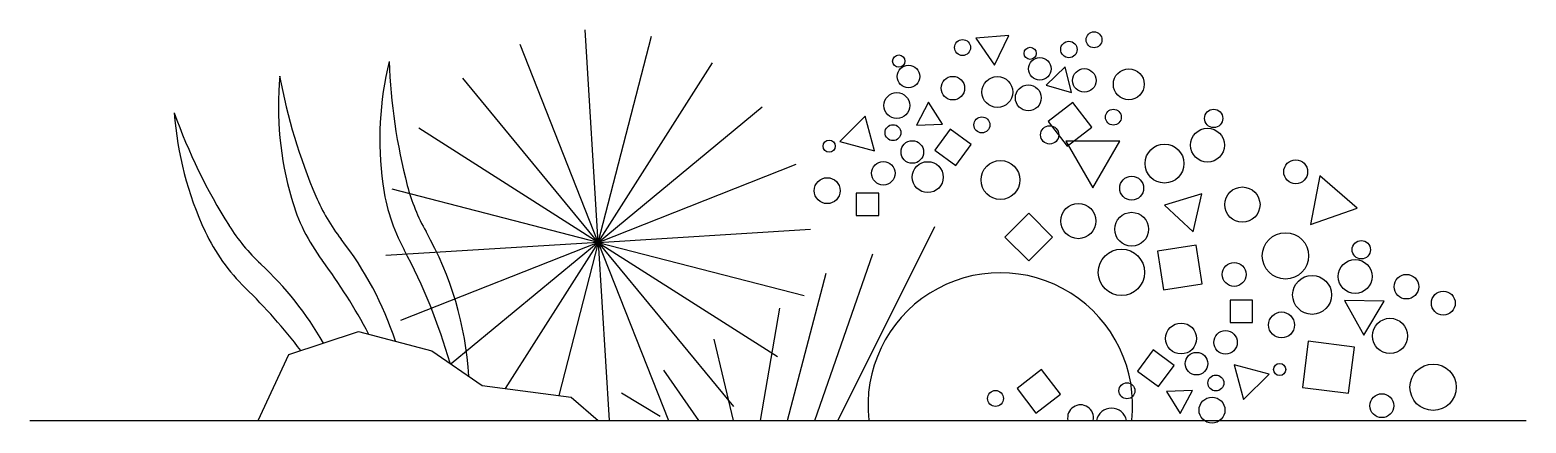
# Model space of a CAD drawing. Extents: x 0 to 387, y -1 to 101.
import ezdxf

# ---------------------------------------------------------------- set-up
doc = ezdxf.new("R2010")
doc.units = 0
doc.header["$LTSCALE"] = 25
doc.header["$MEASUREMENT"] = 0
doc.layers.get('0').update_dxf_attribs({"linetype": 'CONTINUOUS'})

msp = doc.modelspace()

# ---------------------------------------------------------------- linework, layer by layer
at = {"color": 0, "linetype": 'ByBlock'}
for p, q in [((147, 46), (143.61, 100.9)), ((147, 46), (126.82, 97.16)), ((147, 46), (160.74, 99.26)), ((147, 46), (176.53, 92.4)), ((147, 46), (111.99, 88.42)), ((147, 46), (189.42, 81.01)), ((147, 46), (100.6, 75.53)), ((147, 46), (198.16, 66.18)), ((147, 46), (93.74, 59.74)), ((147, 46), (201.9, 49.39)), ((234, 50), (209, 0)), ((147, 46), (92.1, 42.61)), ((147, 46), (95.84, 25.82)), ((147, 46), (108.93, 14.59)), ((147, 46), (122.96, 8.22)), ((147, 46), (136.78, 6.42)), ((147, 46), (200.26, 32.26)), ((147, 46), (193.4, 16.47)), ((147, 46), (182.01, 3.58)), ((147, 46), (165.15, 0)), ((147, 46), (149.84, 0)), ((203, 0), (218, 43)), ((196, 0), (206, 38)), ((316.25, 31.06), (310.44, 31.06)), ((310.44, 31.06), (310.44, 25.26)), ((316.25, 25.26), (316.25, 31.06)), ((189, 0), (194, 29)), ((310.44, 25.26), (316.25, 25.26)), ((67, 17), (85, 23)), ((85, 23), (104, 18)), ((182, 0), (177, 21)), ((59, 0), (67, 17)), ((104, 18), (117, 9)), ((290.5, 18.18), (286.51, 12.74)), ((295.94, 14.19), (290.5, 18.18)), ((173, 0), (164, 13)), ((261.68, 13.1), (255.33, 8.21)), ((266.58, 6.76), (261.68, 13.1)), ((286.51, 12.74), (291.95, 8.75)), ((291.95, 8.75), (295.94, 14.19)), ((311.53, 14.37), (313.94, 5.36)), ((320.54, 11.96), (311.53, 14.37)), ((313.94, 5.36), (320.54, 11.96)), ((117, 9), (140, 6)), ((255.33, 8.21), (260.23, 1.86)), ((300.68, 7.74), (293.95, 7.48)), ((297.54, 1.78), (300.68, 7.74)), ((140, 6), (147, 0)), ((163, 1), (153, 7)), ((260.23, 1.86), (266.58, 6.76)), ((293.95, 7.48), (297.54, 1.78)), ((0, 0), (387, 0))]:
    msp.add_line(p, q, dxfattribs=at)
for points in [[(249.47, 91.76), (253.17, 99.42), (244.68, 98.79)], [(267.78, 91.39), (262.85, 86.62), (269.45, 84.74)], [(236.05, 76.52), (232.46, 82.22), (229.32, 76.26)], [(268.32, 70.9), (274.67, 75.79), (269.77, 82.14), (263.42, 77.24)], [(218.47, 69.63), (216.06, 78.64), (209.46, 72.04)], [(239.5, 65.82), (243.49, 71.26), (238.05, 75.25), (234.06, 69.81)], [(274.91, 60.05), (281.91, 72.16), (267.92, 72.17)], [(331.27, 50.64), (343.31, 54.84), (333.65, 63.18)], [(219.56, 58.74), (213.75, 58.74), (213.75, 52.94), (219.56, 52.94)], [(300.88, 48.71), (303.11, 58.57), (293.45, 55.58)], [(264.52, 47.35), (258.36, 53.5), (252.21, 47.34), (258.37, 41.19)], [(293.18, 33.7), (303.18, 35.24), (301.64, 45.25), (291.64, 43.71)], [(350.3, 30.84), (340.01, 31), (345.01, 22.01)], [(329.14, 8.52), (341.07, 6.98), (342.6, 18.91), (330.67, 20.45)]]:
    msp.add_lwpolyline(points, close=True, dxfattribs=at)
for centre, radius in [((241.24, 96.35), 2.06), ((268.74, 95.85), 2.12), ((275.24, 98.35), 2.06), ((224.74, 92.85), 1.58), ((258.74, 94.85), 1.58), ((261.24, 90.85), 2.92), ((227.24, 88.85), 2.92), ((272.74, 87.85), 3.04), ((284.24, 86.85), 4), ((238.74, 85.85), 3.04), ((250.24, 84.85), 4), ((258.24, 83.35), 3.35), ((224.24, 81.35), 3.35), ((246.24, 76.35), 2.06), ((280.24, 78.35), 2.06), ((306.19, 78.03), 2.37), ((223.24, 74.35), 2.06), ((263.77, 73.78), 2.37), ((304.6, 71.13), 4.37), ((206.74, 70.85), 1.58), ((228.24, 69.35), 2.92), ((293.47, 66.36), 5.03), ((220.74, 63.85), 3.04), ((232.24, 62.85), 4), ((251.04, 62.12), 5.03), ((327.41, 64.24), 3.09), ((206.24, 59.35), 3.35), ((284.98, 60), 3.09), ((313.62, 55.75), 4.56), ((271.19, 51.51), 4.56), ((284.98, 49.39), 4.37), ((324.76, 42.5), 6), ((344.38, 44.09), 2.37), ((282.33, 38.25), 6), ((311.5, 37.72), 3.09), ((342.79, 37.19), 4.37), ((331.65, 32.42), 5.03), ((356.05, 34.54), 3.18), ((365.59, 30.3), 3.09), ((323.76, 24.65), 3.35), ((297.76, 21.15), 4), ((351.8, 21.81), 4.56), ((309.26, 20.15), 3.04), ((301.76, 14.65), 2.92), ((306.76, 9.65), 2.06), ((323.26, 13.15), 1.58), ((362.94, 8.55), 6), ((283.76, 7.65), 2.06), ((249.76, 5.65), 2.06), ((305.76, 2.65), 3.35), ((349.68, 3.78), 3.09)]:
    msp.add_circle(centre, radius, dxfattribs=at)
for centre, radius, start, end in [((177.02, 72.6), 86.51, 166.5114, 187.6155), ((240.15, 98.1), 147.35, 182.0677, 194.6929), ((150.78, 81.31), 86.51, 174.9467, 196.0508), ((209.48, 115.79), 147.35, 190.503, 203.1282), ((176.16, 128.9), 147.35, 199.5933, 212.2184), ((123.63, 85.58), 86.51, 184.037, 205.141), ((140.83, 67.76), 50, 187.6155, 208.2335), ((145.98, 73.4), 50, 194.6929, 209.5176), ((115.69, 71.21), 50, 196.0508, 216.6687), ((119.95, 77.55), 50, 203.1282, 217.9529), ((93.79, 77), 50, 212.2184, 227.0432), ((90.58, 70.06), 50, 205.141, 225.759), ((12.31, -6.41), 86.51, 18.1129, 37.9529), ((27.19, 6.14), 86.51, 3.4803, 29.5176), ((-33.05, -25.6), 147.35, 15.8992, 28.2335), ((0.77, -22.91), 86.51, 29.7141, 47.0432), ((-42.61, -46.64), 147.35, 27.9018, 36.6687), ((251, 3.91), 34.22, 353.4433, 186.5567), ((-47.11, -71.32), 147.35, 37.3248, 45.759), ((271.76, 0.65), 3.35, 348.7894, 191.2106), ((279.76, -0.85), 4, 12.2383, 167.7617)]:
    msp.add_arc(centre, radius, start, end, dxfattribs=at)

doc.saveas('drawing.dxf')
